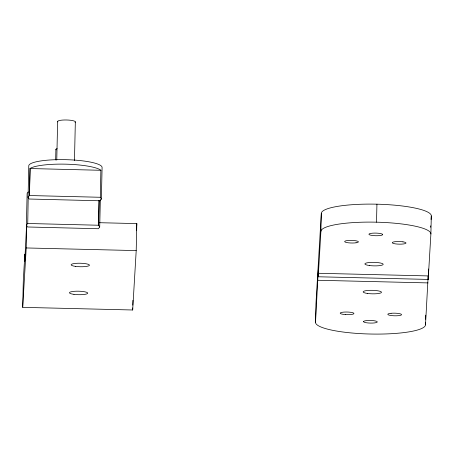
<?xml version="1.0" encoding="UTF-8"?>
<svg xmlns="http://www.w3.org/2000/svg" width="454" height="454" viewBox="0 0 454 454"><rect width="100%" height="100%" fill="white"/><g stroke="black" fill="none" stroke-linecap="round" stroke-linejoin="round"><path stroke-width="0.68" d="M428.531 269.006L428.406 275.924L318.424 273.28L318.543 265.885L318.214 276.775L428.196 279.414L428.281 275.856M428.27 275.816L428.196 279.414M99.454 222.704L136.819 223.601L136.206 250.591L132.681 309.991L22.7 307.347L23.313 280.356L24.868 254.155L24.766 261.402L26.593 225.093M100.334 199.726L99.715 227.017L98.37 228.731L27.467 226.983L26.4 225.207L27.115 193.716A36.672 6.997 1.3 0 1 28.5 191.94M22.7 307.347L26.224 247.952L26.741 225.11M28.057 197.246L28.772 165.755A36.672 6.997 1.3 0 1 65.972 159.677A36.672 6.997 1.3 0 1 102.088 167.566L101.373 199.056L100.033 200.776L29.13 199.022L28.057 197.246L29.396 195.532L30.06 168.479A36.672 6.997 1.3 0 1 65.87 164.172A36.672 6.997 1.3 0 1 100.879 170.227L100.306 197.28L101.373 199.056M26.4 225.207L27.739 223.487L28.21 196.491M29.476 195.532L30.089 168.542M55.66 159.973L55.899 149.428M56.761 160.131L57.635 121.468M74.467 160.546L75.341 121.882M98.416 225.235L98.983 200.316M99.715 227.017L98.643 225.241L99.21 200.322M132.681 309.991L132.727 307.914M132.789 305.145L132.903 300.304M428.162 276.038L425.5 324.848A55.008 10.499 1.3 0 1 369.891 334.013A55.008 10.499 1.3 0 1 315.519 322.204L315.927 304.214L321.319 213.346A55.008 10.499 1.3 0 1 376.934 204.186A55.008 10.499 1.3 0 1 431.3 215.991L430.891 233.986L428.406 275.924M318.214 276.775L318.333 269.381L315.519 322.204M318.424 273.28L320.91 231.341L321.319 213.346M430.891 233.986A55.008 10.499 1.3 0 0 376.525 222.182L376.934 204.186M425.5 324.848L425.546 322.771M425.625 319.31L425.721 315.161M428.372 272.542L428.468 269.432M136.41 230.496L136.819 223.601M430.63 227.261L430.715 225.854M431.09 219.515L431.3 215.991M30.009 168.536L100.919 170.29M29.396 195.532L100.306 197.28M27.739 223.487L98.643 225.241M26.224 247.952L136.206 250.591M318.01 280.271L427.991 282.91M56.182 149.871A8.853 1.691 1.3 0 1 57.119 148.611M57.919 121.916A8.853 1.691 1.3 0 1 66.556 119.987A8.853 1.691 1.3 0 1 75.023 122.313M320.91 231.341A55.008 10.499 1.3 0 1 376.525 222.182M363.716 321.336L363.546 321.67A6.878 1.311 1.3 0 0 370.657 323.089A6.878 1.311 1.3 0 0 377.285 321.88L376.99 321.534A6.878 1.311 1.3 0 0 370.169 320.456A6.878 1.311 1.3 0 0 363.716 321.336M382.66 234.644L382.308 234.973A6.878 1.311 1.3 0 1 375.344 235.711A6.878 1.311 1.3 0 1 369.057 234.519L368.937 234.173A6.878 1.311 1.3 0 1 376.247 233.112A6.878 1.311 1.3 0 1 382.66 234.644M391.047 313.294L389.663 313.481A6.878 1.311 1.3 0 0 388.868 315.053A6.878 1.311 1.3 0 0 396.705 315.78L398.34 315.678A6.878 1.311 1.3 0 0 400.519 313.913A6.878 1.311 1.3 0 0 391.047 313.294M356.049 242.788L354.557 242.947A6.878 1.311 1.3 0 1 345.352 242.147A6.878 1.311 1.3 0 1 348.479 240.461L350.182 240.387A6.878 1.311 1.3 0 1 357.684 241.256A6.878 1.311 1.3 0 1 356.049 242.788M345.528 314.582L343.848 314.429A6.878 1.311 1.3 0 1 340.999 312.59A6.878 1.311 1.3 0 1 350.295 312.25L351.754 312.483A6.878 1.311 1.3 0 1 353.144 314.089A6.878 1.311 1.3 0 1 345.528 314.582M402.965 241.84L401.353 241.653A6.878 1.311 1.3 0 0 393.425 241.993A6.878 1.311 1.3 0 0 393.976 243.599L395.321 243.855A6.878 1.311 1.3 0 0 404.86 243.702A6.878 1.311 1.3 0 0 402.965 241.84M73.962 294.357A9.165 1.748 1.3 0 0 87.747 293.159A9.165 1.748 1.3 0 0 74.042 291.332A9.165 1.748 1.3 0 0 73.962 294.357M75.636 266.396A9.165 1.748 1.3 0 0 89.449 265.204A9.165 1.748 1.3 0 0 75.761 263.371A9.165 1.748 1.3 0 0 75.636 266.396M369.391 265.522A9.165 1.748 1.3 0 0 383.199 264.33A9.165 1.748 1.3 0 0 369.516 262.497A9.165 1.748 1.3 0 0 369.391 265.522M367.695 293.483A9.165 1.748 1.3 0 0 381.502 292.285A9.165 1.748 1.3 0 0 367.814 290.452A9.165 1.748 1.3 0 0 367.695 293.483"/></g></svg>
